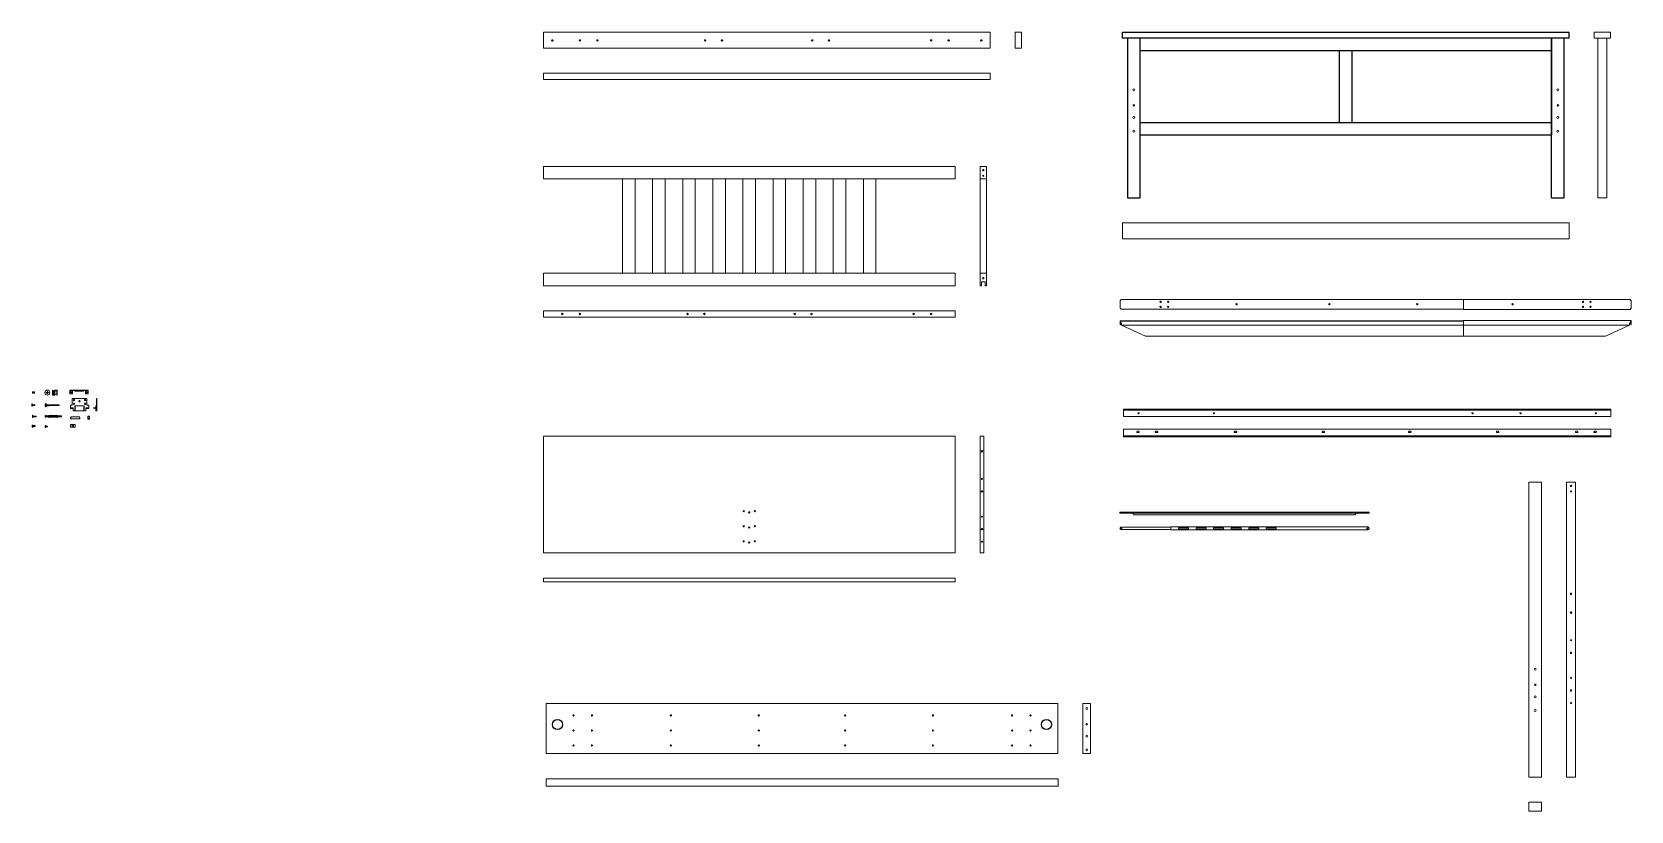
# Model space of a CAD drawing. Header units: millimetres. Extents: x -1075 to 24338, y -11868 to 7393.
# Drawn here: x 13161 to 19534, y -3516 to -414 of the extents above; entities that cross this region are included whole.
import ezdxf

# ---------------------------------------------------------------- set-up
doc = ezdxf.new("R2010")
doc.units = ezdxf.units.MM
doc.linetypes.add('DASHED', pattern=[0.75, 0.5, -0.25])
for name, color, linetype, lineweight in [('A-DETL-MCUT', 7, 'Continuous', 25), ('A-ELEV-MBE', 253, 'Continuous', 18), ('A-SECT-MCUT', 7, 'Continuous', 25)]:
    doc.layers.add(name, color=color, linetype=linetype, lineweight=lineweight)

msp = doc.modelspace()

# ---------------------------------------------------------------- linework, layer by layer
at = {"layer": 'A-DETL-MCUT'}
for centre in [(15255.5, -3171.9), (17204.1, -3171.9)]:
    msp.add_circle(centre, 20, dxfattribs=at)
at = {"layer": 'A-ELEV-MBE'}
for p, q in [((15199.8, -413.7, 412.9), (15199.8, -477.7, 412.9)), ((16979.8, -413.7, 412.9), (16979.8, -477.7, 412.9)), ((17079.8, -413.7, 412.9), (17104.8, -413.7, 412.9)), ((17079.8, -413.7, 412.9), (17079.8, -477.7, 412.9)), ((17104.8, -413.7, 412.9), (17104.8, -477.7, 412.9)), ((19387.4, -438.7, 412.9), (19387.4, -413.7, 412.9)), ((19387.4, -438.7, 412.9), (19451.4, -438.7, 412.9)), ((19401.9, -438.7, 412.9), (19436.9, -438.7, 412.9)), ((19451.4, -438.7, 412.9), (19451.4, -413.7, 412.9)), ((15199.8, -477.7, 412.9), (16979.8, -477.7, 412.9)), ((17079.8, -477.7, 412.9), (17104.8, -477.7, 412.9)), ((15199.8, -602.7, 412.9), (15199.8, -577.7, 412.9)), ((15199.8, -602.7, 412.9), (16979.8, -602.7, 412.9)), ((16979.8, -577.7, 412.9), (16979.8, -602.7, 412.9)), ((15199.8, -949.1, 412.9), (16839.8, -949.1, 412.9)), ((15199.8, -999.1, 412.9), (15199.8, -949.1, 412.9)), ((16839.8, -999.1, 412.9), (16839.8, -949.1, 412.9)), ((16939.8, -1424.1, 412.9), (16939.8, -949.1, 412.9)), ((16939.8, -949.1, 412.9), (16964.8, -949.1, 412.9)), ((16964.8, -949.1, 412.9), (16964.8, -1424.1, 412.9)), ((15199.8, -999.1, 412.9), (16839.8, -999.1, 412.9)), ((15514.8, -999.1, 412.9), (15514.8, -1374.1, 412.9)), ((15564.8, -999.1, 412.9), (15564.8, -1374.1, 412.9)), ((15634.8, -999.1, 412.9), (15634.8, -1374.1, 412.9)), ((15684.8, -999.1, 412.9), (15684.8, -1374.1, 412.9)), ((15754.8, -999.1, 412.9), (15754.8, -1374.1, 412.9)), ((15804.8, -999.1, 412.9), (15804.8, -1374.1, 412.9)), ((15874.8, -999.1, 412.9), (15874.8, -1374.1, 412.9)), ((15924.8, -999.1, 412.9), (15924.8, -1374.1, 412.9)), ((15994.8, -999.1, 412.9), (15994.8, -1374.1, 412.9)), ((16044.8, -999.1, 412.9), (16044.8, -1374.1, 412.9)), ((16114.8, -999.1, 412.9), (16114.8, -1374.1, 412.9)), ((16164.8, -999.1, 412.9), (16164.8, -1374.1, 412.9)), ((16234.8, -999.1, 412.9), (16234.8, -1374.1, 412.9)), ((16284.8, -999.1, 412.9), (16284.8, -1374.1, 412.9)), ((16354.8, -999.1, 412.9), (16354.8, -1374.1, 412.9)), ((16404.8, -999.1, 412.9), (16404.8, -1374.1, 412.9)), ((16474.8, -999.1, 412.9), (16474.8, -1374.1, 412.9)), ((16524.8, -999.1, 412.9), (16524.8, -1374.1, 412.9)), ((16939.8, -999.1, 412.9), (16964.8, -999.1, 412.9)), ((19401.9, -1073.7, 412.9), (19436.9, -1073.7, 412.9)), ((17507.4, -1173.7, 412.9), (17507.4, -1237.7, 412.9)), ((19287.4, -1173.7, 412.9), (19287.4, -1237.7, 412.9)), ((17507.4, -1237.7, 412.9), (19287.4, -1237.7, 412.9)), ((15199.8, -1374.1, 412.9), (16839.8, -1374.1, 412.9)), ((15199.8, -1374.1, 412.9), (15199.8, -1424.1, 412.9)), ((16839.8, -1374.1, 412.9), (16839.8, -1424.1, 412.9)), ((16939.8, -1374.1, 412.9), (16964.8, -1374.1, 412.9)), ((16964.8, -1374.1, 412.9), (16964.8, -1374.1, 412.9)), ((15199.8, -1424.1, 412.9), (16839.8, -1424.1, 412.9)), ((16944.8, -1424.1, 412.9), (16939.8, -1424.1, 412.9)), ((16944.8, -1424.1, 412.9), (16944.8, -1409.1, 412.9)), ((16944.8, -1409.1, 412.9), (16959.8, -1409.1, 412.9)), ((16959.8, -1409.1, 412.9), (16959.8, -1424.1, 412.9)), ((16964.8, -1424.1, 412.9), (16959.8, -1424.1, 412.9)), ((15199.8, -1524.1, 412.9), (16839.8, -1524.1, 412.9)), ((15199.8, -1524.1, 412.9), (15199.8, -1549.1, 412.9)), ((16839.8, -1524.1, 412.9), (16839.8, -1549.1, 412.9)), ((17497.8, -1482.7), (17497.8, -1514.7)), ((17500.3, -1482.7), (17497.8, -1482.7)), ((17500.3, -1514.7), (17497.8, -1514.7)), ((17500.3, -1482.7), (17500.3, -1479.7)), ((18865.8, -1479.7), (17500.3, -1479.7)), ((17500.3, -1514.7), (17500.3, -1517.7)), ((18865.8, -1517.7), (17500.3, -1517.7)), ((19531.3, -1478.7), (18865.8, -1478.7)), ((18865.8, -1478.7), (18865.8, -1518.7)), ((19531.3, -1518.7), (18865.8, -1518.7)), ((19531.3, -1482.7), (19531.3, -1478.7)), ((19533.8, -1482.7), (19531.3, -1482.7)), ((19531.3, -1514.7), (19531.3, -1518.7)), ((19533.8, -1514.7), (19531.3, -1514.7)), ((19533.8, -1482.7), (19533.8, -1514.7)), ((15199.8, -1549.1, 412.9), (16839.8, -1549.1, 412.9)), ((17497.8, -1564.7), (17497.8, -1579.9)), ((17497.8, -1564.7), (18865.8, -1564.7)), ((17497.8, -1579.9), (17498.8, -1579.9)), ((17498.8, -1579.9), (17498.8, -1566)), ((17498.8, -1566), (18865.8, -1566)), ((17500.3, -1572.9), (17500.3, -1566)), ((17500.3, -1572.9), (17503.8, -1572.9)), ((17503.8, -1572.9), (17503.8, -1581.5)), ((17503.8, -1581.5), (17598.9, -1624.7)), ((17503.8, -1581.5), (19527.8, -1581.5)), ((18865.8, -1563.3), (18865.8, -1624.7)), ((18865.8, -1563.3), (19533.8, -1563.3)), ((19527.8, -1581.5), (19432.7, -1624.7)), ((19531.3, -1572.3), (19527.8, -1572.3)), ((19527.8, -1572.3), (19527.8, -1581.5)), ((19531.3, -1572.3), (19531.3, -1564.7)), ((19531.3, -1564.7), (19532.8, -1564.7)), ((19532.8, -1579.9), (19532.8, -1563.3)), ((19533.8, -1579.9), (19532.8, -1579.9)), ((19533.8, -1563.3), (19533.8, -1579.9)), ((17598.9, -1624.7), (19432.7, -1624.7)), ((13163.9, -1847), (13165.9, -1846.5)), ((13163.9, -1852), (13163.9, -1847)), ((13165.9, -1852.5), (13165.9, -1846.5)), ((13165.9, -1847), (13167.9, -1846.5)), ((13165.9, -1852), (13165.9, -1847)), ((13167.9, -1852.5), (13167.9, -1846.5)), ((13167.9, -1847), (13169.9, -1846.5)), ((13167.9, -1852), (13167.9, -1847)), ((13169.9, -1852.5), (13169.9, -1846.5)), ((13169.9, -1847), (13171.9, -1846.5)), ((13169.9, -1852), (13169.9, -1847)), ((13171.9, -1852.5), (13171.9, -1846.5)), ((13243.2, -1840), (13244.5, -1840)), ((13243.2, -1859.6), (13243.2, -1840)), ((13244.5, -1847.2), (13244.5, -1840)), ((13244.5, -1843), (13251.9, -1843)), ((13251.9, -1847.2), (13244.5, -1847.2)), ((13244.5, -1859.6), (13244.5, -1847.8)), ((13251.9, -1847.8), (13244.5, -1847.8)), ((13251.9, -1847.2), (13251.9, -1840)), ((13251.9, -1840), (13262, -1840)), ((13251.9, -1859.6), (13251.9, -1847.8)), ((13253, -1859.6), (13253, -1846.3)), ((13260, -1859.6), (13260, -1846.3)), ((13262, -1859.6), (13262, -1840)), ((13312.8, -1840), (13385.7, -1840)), ((13312.8, -1840), (13312.8, -1841.5)), ((13312.8, -1841.5), (13385.7, -1841.5)), ((13312.8, -1841.5), (13312.8, -1854.5)), ((13323.2, -1854.5), (13323.2, -1841.5)), ((13332, -1844.5), (13330.5, -1841.5)), ((13332.7, -1843.5), (13331.6, -1841.5)), ((13366.4, -1844.5), (13332, -1844.5)), ((13365.8, -1843.5), (13332.7, -1843.5)), ((13365.8, -1843.5), (13366.9, -1841.5)), ((13366.4, -1844.5), (13368, -1841.5)), ((13375.3, -1841.5), (13375.3, -1854.5)), ((13385.7, -1840), (13385.7, -1841.5)), ((13385.7, -1854.5), (13385.7, -1841.5)), ((13161.4, -1895.3), (13162.3, -1895.3)), ((13161.4, -1899.3), (13161.9, -1899.8)), ((13161.9, -1899.8), (13161.4, -1900.3)), ((13161.4, -1904.3), (13162.3, -1904.3)), ((13162.3, -1895.3), (13163.4, -1898.4)), ((13162.3, -1904.3), (13163.4, -1901.2)), ((13163.9, -1852), (13165.9, -1852.5)), ((13166.3, -1897.4), (13164.9, -1902.2)), ((13165.9, -1852), (13167.9, -1852.5)), ((13167.8, -1897.4), (13166.4, -1902.2)), ((13167.9, -1852), (13169.9, -1852.5)), ((13169.3, -1897.4), (13167.9, -1902.2)), ((13169.3, -1897.4), (13167.9, -1902.2)), ((13170.8, -1897.4), (13169.4, -1902.2)), ((13170.8, -1897.4), (13169.4, -1902.2)), ((13169.9, -1852), (13171.9, -1852.5)), ((13172.3, -1897.4), (13170.9, -1902.2)), ((13172.3, -1897.4), (13170.9, -1902.2)), ((13173.3, -1901.2), (13173.3, -1898.4)), ((13217.8, -1898.4), (13228.8, -1898.4)), ((13217.8, -1902.4), (13228.8, -1902.4)), ((13230.8, -1899.1), (13228.8, -1898.4)), ((13228.8, -1898.4), (13228.8, -1902.4)), ((13228.8, -1902.4), (13230.8, -1901.7)), ((13230.8, -1898.4), (13231, -1902.4)), ((13230.8, -1899.1), (13257.3, -1899.1)), ((13230.8, -1901.7), (13257.3, -1901.7)), ((13233, -1898.4), (13233.2, -1902.4)), ((13235.1, -1898.4), (13235.3, -1902.4)), ((13237.3, -1898.4), (13237.5, -1902.4)), ((13239.4, -1898.4), (13239.6, -1902.4)), ((13241.6, -1898.4), (13241.8, -1902.4)), ((13241.6, -1898.4), (13241.8, -1902.4)), ((13243.2, -1859.6), (13253, -1859.6)), ((13243.7, -1898.4), (13243.9, -1902.4)), ((13244.5, -1856.7), (13251.9, -1856.7)), ((13245.9, -1898.4), (13246.1, -1902.4)), ((13246, -1855.6), (13246, -1849.2)), ((13246, -1849.2), (13250.4, -1849.2)), ((13246, -1855.6), (13250.4, -1855.6)), ((13248, -1898.4), (13248.2, -1902.4)), ((13250.2, -1898.4), (13250.4, -1902.4)), ((13250.4, -1855.6), (13250.4, -1849.2)), ((13252.3, -1898.4), (13252.5, -1902.4)), ((13253, -1856.7), (13260, -1856.7)), ((13254.5, -1898.4), (13254.7, -1902.4)), ((13254.5, -1899.1), (13265.3, -1899.1)), ((13254.5, -1901.7), (13265.4, -1901.7)), ((13256.6, -1898.4), (13256.8, -1902.4)), ((13258.8, -1898.4), (13259, -1902.4)), ((13260, -1859.6), (13262, -1859.6)), ((13260.9, -1898.4), (13261.1, -1902.4)), ((13263.1, -1898.4), (13263.3, -1902.4)), ((13265.2, -1898.4), (13265.4, -1902.4)), ((13265.2, -1898.4), (13265.4, -1902.4)), ((13265.3, -1899.1), (13270.3, -1899.1)), ((13265.4, -1901.7), (13270.3, -1901.7)), ((13267.4, -1898.4), (13267.6, -1902.4)), ((13270.3, -1901.7), (13270.3, -1899.1)), ((13312.8, -1854.5), (13323.2, -1854.5)), ((13321.7, -1900.1), (13314.4, -1900.1)), ((13325.9, -1910.5), (13314.4, -1910.5)), ((13321.7, -1874), (13321.7, -1900.1)), ((13324.8, -1910.5), (13324.8, -1912.6)), ((13325.9, -1910.5), (13325.9, -1922.1)), ((13332.1, -1922.1), (13332.1, -1902.3)), ((13332.1, -1902.3), (13369.6, -1902.3)), ((13333.7, -1902.3), (13333.7, -1922.1)), ((13368, -1902.3), (13368, -1922.1)), ((13369.6, -1922.1), (13369.6, -1902.3)), ((13375.3, -1854.5), (13385.7, -1854.5)), ((13375.9, -1910.5), (13375.9, -1922.1)), ((13375.9, -1910.5), (13387.3, -1910.5)), ((13376.9, -1910.5), (13376.9, -1912.6)), ((13380, -1874), (13380, -1900.1)), ((13380, -1900.1), (13387.3, -1900.1)), ((13408.9, -1910.5), (13405.9, -1910.5)), ((13405.9, -1910.5), (13405.9, -1912.5)), ((13418.9, -1910.5), (13408.9, -1910.5)), ((13418.9, -1902.3), (13415.9, -1902.3)), ((13415.9, -1902.3), (13415.9, -1910.5)), ((13418.9, -1922.1), (13418.9, -1874)), ((13420.4, -1874), (13418.9, -1874)), ((13418.9, -1900.1), (13420.4, -1900.1)), ((13420.4, -1922.1), (13420.4, -1874)), ((13163.3, -1940), (13164.3, -1940)), ((13163.3, -1944.1), (13163.9, -1944.7)), ((13163.9, -1944.7), (13163.3, -1945.2)), ((13163.3, -1949.4), (13164.3, -1949.4)), ((13164.3, -1940), (13165.4, -1943.2)), ((13164.3, -1949.4), (13165.4, -1946.1)), ((13168.5, -1942.1), (13167, -1947.2)), ((13170, -1942.1), (13168.6, -1947.2)), ((13171.6, -1942.1), (13170.1, -1947.2)), ((13173.1, -1942.1), (13171.7, -1947.2)), ((13174.7, -1942.1), (13173.2, -1947.2)), ((13176.3, -1942.1), (13174.8, -1947.2)), ((13178, -1946.1), (13178, -1943.2)), ((13213.6, -1941.1), (13213.6, -1948.1)), ((13213.6, -1941.1), (13217.4, -1941.1)), ((13213.6, -1948.1), (13217.4, -1948.1)), ((13217.4, -1948.1), (13217.4, -1941.1)), ((13217.4, -1943.1), (13228.6, -1943.1)), ((13217.4, -1946.1), (13228.6, -1946.1)), ((13228.6, -1949.9), (13228.6, -1939.4)), ((13258.6, -1941.6), (13231.6, -1941.6)), ((13231.6, -1941.6), (13231.6, -1941.6)), ((13231.6, -1944.6), (13231.6, -1944.6)), ((13231.6, -1947.6), (13258.6, -1947.6)), ((13233.1, -1942.4), (13257.1, -1942.4)), ((13233.1, -1943.1), (13257.1, -1943.1)), ((13257.1, -1946.1), (13233.1, -1946.1)), ((13233.1, -1946.9), (13257.1, -1946.9)), ((13258.6, -1941.6), (13258.6, -1941.6)), ((13258.6, -1944.6), (13258.6, -1944.6)), ((13261.6, -1949.9), (13261.6, -1939.4)), ((13264.5, -1941.6), (13262.8, -1947.6)), ((13266.4, -1941.6), (13264.7, -1947.6)), ((13268.3, -1941.6), (13266.5, -1947.6)), ((13270.1, -1941.6), (13268.4, -1947.6)), ((13272, -1941.6), (13270.3, -1947.6)), ((13273.9, -1941.6), (13272.1, -1947.6)), ((13275.7, -1941.6), (13274, -1947.6)), ((13277.6, -1941.6), (13275.8, -1947.6)), ((13279.6, -1946.4), (13279.6, -1942.9)), ((13324.8, -1912.6), (13314.4, -1912.6)), ((13316.1, -1947), (13314.6, -1948.5)), ((13314.6, -1948.5), (13314.6, -1953.5)), ((13316.1, -1955), (13314.6, -1953.5)), ((13316.1, -1947), (13316.1, -1955)), ((13351.1, -1947), (13316.1, -1947)), ((13351.1, -1955), (13316.1, -1955)), ((13351.1, -1947), (13352.6, -1948.5)), ((13351.1, -1947), (13351.1, -1955)), ((13351.1, -1955), (13352.6, -1953.5)), ((13352.6, -1953.5), (13352.6, -1948.5)), ((13376.9, -1912.6), (13387.3, -1912.6)), ((13390.9, -1943.9), (13390.9, -1943.9)), ((13405.9, -1912.5), (13418.9, -1912.5)), ((13415.9, -1912.5), (13415.9, -1922.1)), ((13415.9, -1922.1), (13418.9, -1922.1)), ((13418.9, -1922.1), (13420.4, -1922.1)), ((17510.9, -1916, 412.9), (17510.9, -1920, 412.9)), ((17510.9, -1916, 412.9), (19453.9, -1916, 412.9)), ((17510.9, -1920, 412.9), (19453.9, -1920, 412.9)), ((17510.9, -1920, 412.9), (17510.9, -1945, 412.9)), ((17510.9, -1945, 412.9), (19453.9, -1945, 412.9)), ((19453.9, -1920, 412.9), (19453.9, -1916, 412.9)), ((19453.9, -1945, 412.9), (19453.9, -1920, 412.9)), ((13165.5, -1981.6), (13173.2, -1981.6)), ((13165.5, -1985.4), (13173.2, -1985.4)), ((13167.5, -1985.4), (13166.6, -1981.6)), ((13168.7, -1985.4), (13167.8, -1981.6)), ((13169.8, -1985.4), (13168.9, -1981.6)), ((13170.9, -1985.4), (13170, -1981.6)), ((13172.1, -1985.4), (13171.1, -1981.6)), ((13173.2, -1985.4), (13172.3, -1981.6)), ((13174.7, -1982.1), (13173.2, -1981.6)), ((13174.7, -1984.8), (13173.2, -1985.4)), ((13174.7, -1983.5), (13174.7, -1982.1)), ((13174.7, -1983.5), (13174.7, -1984.8)), ((13217.2, -1983.7), (13222.4, -1983.7)), ((13217.2, -1986.6), (13222.4, -1986.6)), ((13218.7, -1986.6), (13218, -1983.7)), ((13219.4, -1986.6), (13218.7, -1983.7)), ((13220.2, -1986.6), (13219.5, -1983.7)), ((13220.9, -1986.6), (13220.2, -1983.7)), ((13221.7, -1986.6), (13221, -1983.7)), ((13222.4, -1986.6), (13221.7, -1983.7)), ((13223.4, -1984.1), (13222.4, -1983.7)), ((13223.4, -1986.3), (13222.4, -1986.6)), ((13223.4, -1985.2), (13223.4, -1984.1)), ((13223.4, -1985.2), (13223.4, -1986.3)), ((13323.4, -1977), (13323.4, -1977.2)), ((13323.4, -1977.2), (13323.5, -1977.2)), ((13323.5, -1977.2), (13324.5, -1977.2)), ((13324.5, -1977.2), (13324.5, -1977)), ((15199.8, -2023.6, 412.9), (16839.8, -2023.6, 412.9)), ((15199.8, -2023.6, 412.9), (15199.8, -2488.6, 412.9)), ((16839.8, -2023.6, 412.9), (16839.8, -2488.6, 412.9)), ((17510.9, -1995, 412.9), (17510.9, -2025.5, 412.9)), ((17510.9, -1995, 412.9), (19453.9, -1995, 412.9)), ((17510.9, -2021.5, 412.9), (19453.9, -2021.5, 412.9)), ((17510.9, -2025.5, 412.9), (19453.9, -2025.5, 412.9)), ((19453.9, -1995, 412.9), (19453.9, -2025.5, 412.9)), ((19127.2, -2206.4, 412.9), (19127.2, -3381.4, 412.9)), ((19177.2, -2206.4, 412.9), (19127.2, -2206.4, 412.9)), ((19277.2, -2206.4, 412.9), (19312.2, -2206.4, 412.9)), ((17496.8, -2326.5, 412.9), (18490.2, -2326.5, 412.9)), ((17496.8, -2329.5, 412.9), (17496.8, -2326.5, 412.9)), ((17496.8, -2329.5, 412.9), (18490.2, -2329.5, 412.9)), ((17546.8, -2329.5, 412.9), (17554.3, -2336.5, 412.9)), ((17554.3, -2336.5, 412.9), (18432.6, -2336.5, 412.9)), ((18440.2, -2329.5, 412.9), (18432.6, -2336.5, 412.9)), ((18490.2, -2329.5, 412.9), (18490.2, -2326.5, 412.9)), ((17500.3, -2386.5, 412.9), (17700.3, -2386.5, 412.9)), ((17500.3, -2395.5, 412.9), (17700.3, -2395.5, 412.9)), ((17700.3, -2385, 412.9), (18484.7, -2385, 412.9)), ((17700.3, -2385, 412.9), (17700.3, -2397, 412.9)), ((17700.3, -2397, 412.9), (18484.7, -2397, 412.9)), ((15199.8, -2488.6, 412.9), (16839.8, -2488.6, 412.9)), ((15199.8, -2588.6, 412.9), (15199.8, -2603.6, 412.9)), ((15199.8, -2588.6, 412.9), (16839.8, -2588.6, 412.9)), ((15199.8, -2603.6, 412.9), (16839.8, -2603.6, 412.9)), ((16839.8, -2588.6, 412.9), (16839.8, -2603.6, 412.9)), ((15210.3, -3088), (15210.3, -3288)), ((17379.8, -3088), (17349.8, -3088)), ((17349.8, -3088), (17349.8, -3288)), ((17379.8, -3288), (17379.8, -3088)), ((17349.8, -3288), (17379.8, -3288)), ((17250.3, -3388), (15210.3, -3388)), ((15210.3, -3388), (15210.3, -3417)), ((17250.3, -3417), (15210.3, -3417)), ((17250.3, -3388), (17250.3, -3417)), ((19277.2, -3381.4, 412.9), (19312.2, -3381.4, 412.9)), ((19127.2, -3481.4, 412.9), (19177.2, -3481.4, 412.9)), ((19127.2, -3516.4, 412.9), (19127.2, -3481.4, 412.9)), ((19177.2, -3481.4, 412.9), (19177.2, -3516.4, 412.9)), ((19177.2, -3516.4, 412.9), (19127.2, -3516.4, 412.9))]:
    msp.add_line(p, q, dxfattribs=at)
at = {"layer": 'A-ELEV-MBE', "linetype": 'Continuous'}
for p, q in [((13221.7, -1849), (13221.7, -1845)), ((13223.4, -1849), (13223.4, -1845)), ((13213.9, -1901), (13213.9, -1899.8)), ((13217.8, -1894), (13215.9, -1894)), ((13217.8, -1907), (13215.9, -1907)), ((13221.7, -1849), (13217.7, -1849)), ((13221.7, -1850.7), (13217.7, -1850.7)), ((13217.8, -1907), (13217.8, -1894)), ((13221.7, -1850.7), (13221.7, -1854.7)), ((13223.4, -1849), (13227.4, -1849)), ((13223.4, -1850.7), (13223.4, -1854.7)), ((13223.4, -1850.7), (13227.4, -1850.7)), ((13384.5, -1943.9), (13384.5, -1955.9)), ((13384.5, -1943.9), (13390.9, -1943.9)), ((13384.5, -1945.2), (13384.5, -1943.9)), ((13384.5, -1946.9), (13390.9, -1946.9)), ((13384.5, -1952.9), (13390.9, -1952.9)), ((13384.5, -1954.7), (13384.5, -1955.9)), ((13384.5, -1955.9), (13390.9, -1955.9)), ((13390.9, -1943.9), (13390.9, -1955.9)), ((13390.9, -1943.9), (13390.9, -1955.9)), ((13390.9, -1945.2), (13390.9, -1943.9)), ((13390.9, -1954.7), (13390.9, -1955.9)), ((13162.4, -1983.1), (13162.4, -1983.9)), ((13165.5, -1979), (13163.7, -1979)), ((13165.5, -1987.9), (13163.7, -1987.9)), ((13165.5, -1979), (13165.5, -1987.9))]:
    msp.add_line(p, q, dxfattribs=at)
at = {"layer": 'A-ELEV-MBE', "linetype": 'DASHED'}
for p, q in [((13213.9, -1899.5), (13215.7, -1899.5)), ((13213.9, -1901.3), (13215.7, -1901.3)), ((13214, -1898.6), (13215.7, -1898.6)), ((13214, -1902.2), (13215.7, -1902.2)), ((13215.7, -1902.2), (13215.7, -1898.6)), ((13162.4, -1982.5), (13164.4, -1982.5)), ((13162.4, -1984.5), (13164.4, -1984.5)), ((13162.6, -1981.4), (13164.4, -1981.4)), ((13162.6, -1985.5), (13164.4, -1985.5)), ((13164.4, -1981.4), (13164.4, -1985.5))]:
    msp.add_line(p, q, dxfattribs=at)
at = {"layer": 'A-ELEV-MBE', "elevation": 412.9}
for points in [[(16979.8, -413.7), (15199.8, -413.7)], [(19387.4, -413.7), (19451.4, -413.7)], [(19401.9, -1073.7), (19401.9, -438.7)], [(19436.9, -438.7), (19436.9, -1073.7)], [(16979.8, -577.7), (15199.8, -577.7)], [(19287.4, -1173.7), (17507.4, -1173.7)], [(19127.2, -3381.4), (19177.2, -3381.4), (19177.2, -2206.4)], [(19277.2, -3381.4), (19277.2, -2206.4)], [(19312.2, -2206.4), (19312.2, -3381.4)]]:
    msp.add_lwpolyline(points, dxfattribs=at)
at = {"layer": 'A-ELEV-MBE'}
for points in [[(13161.4, -1895.3), (13161.4, -1899.3)], [(13161.4, -1900.3), (13161.4, -1904.3)], [(13173.3, -1898.4), (13163.4, -1898.4)], [(13163.4, -1901.2), (13173.3, -1901.2)], [(13170.1, -1898.4), (13170.1, -1898.4)], [(13314.4, -1900.1), (13314.4, -1912.6)], [(13380, -1874), (13321.7, -1874)], [(13387.3, -1912.6), (13387.3, -1900.1)], [(13163.3, -1940), (13163.3, -1944.1)], [(13163.3, -1945.2), (13163.3, -1949.4)], [(13178, -1943.2), (13165.4, -1943.2)], [(13165.4, -1946.1), (13178, -1946.1)], [(13279.6, -1942.9), (13261.6, -1942.9)], [(13261.6, -1946.4), (13279.6, -1946.4)], [(13325.9, -1922.1), (13375.9, -1922.1)]]:
    msp.add_lwpolyline(points, dxfattribs=at)
for points in [[(13214.1, -1988.7), (13214.1, -1981.6), (13217.2, -1981.6), (13217.2, -1988.7)], [(13314.5, -1977), (13333.4, -1977), (13333.4, -1988.1), (13314.5, -1988.1)], [(15210.3, -3088), (17249.8, -3088), (17249.8, -3288), (15210.3, -3288)]]:
    msp.add_lwpolyline(points, close=True, dxfattribs=at)
at = {"layer": 'A-ELEV-MBE', "elevation": 412.9}
msp.add_lwpolyline([(16939.8, -2023.6), (16954.8, -2023.6), (16954.8, -2488.6), (16939.8, -2488.6)], close=True, dxfattribs=at)
for points in [[(17566.2, -2004.1), (17572.2, -2004.1, -0.414214), (17574.2, -2006.1), (17574.2, -2007.1, -0.414214), (17572.2, -2009.1), (17566.2, -2009.1, -0.414214), (17564.2, -2007.1), (17564.2, -2006.1, -0.414214)], [(17639.7, -2004.1), (17645.7, -2004.1, -0.414214), (17647.7, -2006.1), (17647.7, -2007.1, -0.414214), (17645.7, -2009.1), (17639.7, -2009.1, -0.414214), (17637.7, -2007.1), (17637.7, -2006.1, -0.414214)], [(17954.7, -2004.1), (17960.7, -2004.1, -0.414214), (17962.7, -2006.1), (17962.7, -2007.1, -0.414214), (17960.7, -2009.1), (17954.7, -2009.1, -0.414214), (17952.7, -2007.1), (17952.7, -2006.1, -0.414214)], [(18304.7, -2004.1), (18310.7, -2004.1, -0.414214), (18312.7, -2006.1), (18312.7, -2007.1, -0.414214), (18310.7, -2009.1), (18304.7, -2009.1, -0.414214), (18302.7, -2007.1), (18302.7, -2006.1, -0.414214)], [(18649.1, -2004.1), (18655.1, -2004.1, -0.414214), (18657.1, -2006.1), (18657.1, -2007.1, -0.414214), (18655.1, -2009.1), (18649.1, -2009.1, -0.414214), (18647.1, -2007.1), (18647.1, -2006.1, -0.414214)], [(18999.1, -2004.1), (19005.1, -2004.1, -0.414214), (19007.1, -2006.1), (19007.1, -2007.1, -0.414214), (19005.1, -2009.1), (18999.1, -2009.1, -0.414214), (18997.1, -2007.1), (18997.1, -2006.1, -0.414214)], [(19314.1, -2004.1), (19320.1, -2004.1, -0.414214), (19322.1, -2006.1), (19322.1, -2007.1, -0.414214), (19320.1, -2009.1), (19314.1, -2009.1, -0.414214), (19312.1, -2007.1), (19312.1, -2006.1, -0.414214)], [(19387.6, -2004.1), (19393.6, -2004.1, -0.414214), (19395.6, -2006.1), (19395.6, -2007.1, -0.414214), (19393.6, -2009.1), (19387.6, -2009.1, -0.414214), (19385.6, -2007.1), (19385.6, -2006.1, -0.414214)], [(17732.3, -2388.5), (17768.3, -2388.5, -0.414214), (17770.3, -2390.5), (17770.3, -2391.5, -0.414214), (17768.3, -2393.5), (17732.3, -2393.5, -0.414214), (17730.3, -2391.5), (17730.3, -2390.5, -0.414214)], [(17802.3, -2388.5), (17838.3, -2388.5, -0.414214), (17840.3, -2390.5), (17840.3, -2391.5, -0.414214), (17838.3, -2393.5), (17802.3, -2393.5, -0.414214), (17800.3, -2391.5), (17800.3, -2390.5, -0.414214)], [(17872.3, -2388.5), (17908.3, -2388.5, -0.414214), (17910.3, -2390.5), (17910.3, -2391.5, -0.414214), (17908.3, -2393.5), (17872.3, -2393.5, -0.414214), (17870.3, -2391.5), (17870.3, -2390.5, -0.414214)], [(17942.3, -2388.5), (17978.3, -2388.5, -0.414214), (17980.3, -2390.5), (17980.3, -2391.5, -0.414214), (17978.3, -2393.5), (17942.3, -2393.5, -0.414214), (17940.3, -2391.5), (17940.3, -2390.5, -0.414214)], [(18012.3, -2388.5), (18048.3, -2388.5, -0.414214), (18050.3, -2390.5), (18050.3, -2391.5, -0.414214), (18048.3, -2393.5), (18012.3, -2393.5, -0.414214), (18010.3, -2391.5), (18010.3, -2390.5, -0.414214)], [(18082.3, -2388.5), (18118.3, -2388.5, -0.414214), (18120.3, -2390.5), (18120.3, -2391.5, -0.414214), (18118.3, -2393.5), (18082.3, -2393.5, -0.414214), (18080.3, -2391.5), (18080.3, -2390.5, -0.414214)]]:
    msp.add_lwpolyline(points, format="xyb", close=True, dxfattribs=at)
at = {"layer": 'A-ELEV-MBE'}
for centre, radius in [((15235.1, -447.4, 412.9), 3), ((15344.8, -447.4, 412.9), 3), ((15414.8, -447.4, 412.9), 3), ((15414.8, -447.4, 412.9), 3), ((15843.9, -447.4, 412.9), 3), ((15843.9, -447.4, 412.9), 3), ((15910.9, -447.4, 412.9), 3), ((16270.8, -447.4, 412.9), 3), ((16337.8, -447.4, 412.9), 3), ((16337.8, -447.4, 412.9), 3), ((16744.8, -447.4, 412.9), 3), ((16744.8, -447.4, 412.9), 3), ((16814.8, -447.4, 412.9), 3), ((16944.5, -447.4, 412.9), 3), ((16944.5, -447.4, 412.9), 3), ((17552.4, -643.7, 412.9), 4), ((19242.4, -643.7, 412.9), 4), ((17552.4, -753.6, 412.9), 4), ((17552.4, -706.1, 412.9), 3), ((17552.4, -706.1, 412.9), 3), ((19242.4, -753.6, 412.9), 4), ((19242.4, -706.1, 412.9), 3), ((17552.4, -808.7, 412.9), 4), ((19242.4, -808.7, 412.9), 4), ((16952.3, -964.1, 412.9), 3), ((16952.3, -964.1, 412.9), 3), ((16952.4, -986, 412.9), 2), ((16952.3, -1394.1, 412.9), 3), ((16952.3, -1394.1, 412.9), 3), ((17659.1, -1488.9, -412.9), 2.5), ((17659.1, -1508.8, -412.9), 2.5), ((17689.1, -1488.9, -412.9), 2.5), ((17689.1, -1508.8, -412.9), 2.5), ((17961.8, -1498.1, -412.9), 2.5), ((18331.8, -1498.1, -412.9), 2.5), ((18681.8, -1498.1, -412.9), 2.5), ((19061.8, -1498.1, -412.9), 2.5), ((19342.5, -1488.9, -412.9), 2.5), ((19342.5, -1508.8, -412.9), 2.5), ((19372.5, -1488.9, -412.9), 2.5), ((19372.5, -1508.8, -412.9), 2.5), ((15274.8, -1536.6, 412.9), 3), ((15344.8, -1536.6, 412.9), 3), ((15344.8, -1536.6, 412.9), 3), ((15773.9, -1536.6, 412.9), 3), ((15773.9, -1536.6, 412.9), 3), ((15840.9, -1536.6, 412.9), 3), ((16200.8, -1536.6, 412.9), 3), ((16267.8, -1536.6, 412.9), 3), ((16267.8, -1536.6, 412.9), 3), ((16674.8, -1536.6, 412.9), 3), ((16674.8, -1536.6, 412.9), 3), ((16744.8, -1536.6, 412.9), 3), ((13222.6, -1849.9), 9.8), ((13318, -1848.4), 2.5), ((13380.5, -1848.4), 2.5), ((13328.7, -1879.7), 2.5), ((13328.7, -1894.4), 2.5), ((13350.9, -1884.5), 2.5), ((13373, -1879.7), 2.5), ((13373, -1894.4), 2.5), ((17571.2, -1932.5), 2.5), ((17871.2, -1932.5), 2.5), ((18902.4, -1932.5), 2.5), ((19093.6, -1932.5), 2.5), ((19393.6, -1932.5), 2.5), ((13323.9, -1982.5), 4.18), ((13323.9, -1982.5), 3.18), ((16947.3, -2083.6, 412.9), 3), ((16947.3, -2193.6, 412.9), 2), ((19294.7, -2221.4, 412.9), 3), ((19294.7, -2221.4, 412.9), 3), ((16947.3, -2243.6, 412.9), 3), ((19294.7, -2243.4, 412.9), 2), ((15997.7, -2322.2), 2.5), ((16019.8, -2327), 2.5), ((16042, -2322.2), 2.5), ((16947.3, -2343.6, 412.9), 2), ((15997.7, -2382.2), 2.5), ((16019.8, -2387), 2.5), ((16042, -2382.2), 2.5), ((16947.3, -2393.6, 412.9), 3), ((16947.3, -2393.6, 412.9), 3), ((17501.9, -2390.9, 825.8), 2.5), ((18483.1, -2391.3, 412.9), 2.5), ((15997.7, -2442.2), 2.5), ((16019.8, -2447), 2.5), ((16042, -2442.2), 2.5), ((16947.3, -2443.6, 412.9), 2), ((19294.7, -2651.4, 412.9), 3), ((19294.7, -2726.4, 412.9), 3), ((19294.7, -2836.4, 412.9), 2), ((19294.7, -2886.4, 412.9), 3), ((19152.2, -2951.4, 412.9), 4), ((19294.7, -2986.4, 412.9), 2), ((19152.2, -3061.3, 412.9), 4), ((19152.2, -3013.8, 412.9), 3), ((19152.2, -3013.8, 412.9), 3), ((19294.7, -3036.4, 412.9), 3), ((19294.7, -3036.4, 412.9), 3), ((17364.8, -3108), 4), ((19152.2, -3116.4, 412.9), 4), ((19294.7, -3086.4, 412.9), 2), ((15319.6, -3135.6, -412.9), 2.5), ((15393.1, -3135.6, -412.9), 2.5), ((15707.6, -3135.6, -412.9), 2.5), ((16057.6, -3135.6, -412.9), 2.5), ((16402, -3135.6, -412.9), 2.5), ((16752, -3135.6, -412.9), 2.5), ((17067, -3135.6, -412.9), 2.5), ((17140.5, -3135.6, -412.9), 2.5), ((17364.8, -3170.4), 3), ((15319.6, -3195.6, -412.9), 2.5), ((15393.1, -3195.6, -412.9), 2.5), ((15707.6, -3195.6, -412.9), 2.5), ((16057.6, -3195.6, -412.9), 2.5), ((16402, -3195.6, -412.9), 2.5), ((16752, -3195.6, -412.9), 2.5), ((17067, -3195.6, -412.9), 2.5), ((17140.5, -3195.6, -412.9), 2.5), ((17364.8, -3217.9), 4), ((15319.6, -3255.6, -412.9), 2.5), ((15393.1, -3255.6, -412.9), 2.5), ((15707.6, -3255.6, -412.9), 2.5), ((16057.6, -3255.6, -412.9), 2.5), ((16402, -3255.6, -412.9), 2.5), ((16752, -3255.6, -412.9), 2.5), ((17067, -3255.6, -412.9), 2.5), ((17140.5, -3255.6, -412.9), 2.5), ((17364.8, -3273), 4), ((17364.8, -3273), 4)]:
    msp.add_circle(centre, radius, dxfattribs=at)
at = {"layer": 'A-ELEV-MBE', "linetype": 'Continuous'}
for centre, radius, start, end in [((13222.6, -1849.9), 4.93, 79.75965, 100.24035), ((13224.9, -1900.2), 11, 145.23701, 177.74613), ((13225.8, -1900.4), 11.9, 182.90283, 213.39849), ((13222.6, -1849.9), 4.93, 169.75965, 190.24035), ((13222.6, -1849.9), 4.93, 259.75965, 280.24035), ((13222.6, -1849.9), 4.93, 349.75965, 10.24035), ((13170.4, -1983.5), 8.05, 146.60151, 177.09717), ((13170.4, -1983.5), 8.05, 182.90283, 213.39849)]:
    msp.add_arc(centre, radius, start, end, dxfattribs=at)
at = {"layer": 'A-ELEV-MBE'}
for centre, radius, start, end in [((13256.5, -1846.3), 3.5, 0, 180), ((13232.2, -1937.8), 3.89, 204.28296, 261.97725), ((13232.2, -1951.5), 3.89, 98.02275, 155.71704), ((13233.1, -1944.6), 1.5, 90, 180), ((13233.1, -1944.6), 1.5, 180, 270), ((13233.1, -1940.9), 1.5, 210, 270), ((13233.1, -1948.4), 1.5, 90, 150), ((13257.1, -1940.9), 1.5, 270, 330), ((13257.1, -1944.6), 1.5, 0, 90), ((13257.1, -1944.6), 1.5, 270, 0), ((13257.1, -1948.4), 1.5, 30, 90), ((13258.1, -1937.8), 3.89, 278.02275, 335.71704), ((13258.1, -1951.5), 3.89, 24.28296, 81.97725), ((17501.4, -2391, 412.9), 4.64, 103.94232, 256.0587), ((18484.2, -2391, 412.9), 6.03, 275.22597, 84.77505)]:
    msp.add_arc(centre, radius, start, end, dxfattribs=at)
at = {"layer": 'A-SECT-MCUT'}
for p, q in [((17507.4, -413.7, 412.9), (19287.4, -413.7, 412.9)), ((17507.4, -438.7, 412.9), (17507.4, -413.7, 412.9)), ((17577.4, -1073.7, 412.9), (17577.4, -438.7, 412.9)), ((17577.4, -488.7, 412.9), (17577.4, -438.7, 412.9)), ((19217.4, -1073.7, 412.9), (19217.4, -438.7, 412.9)), ((19217.4, -438.7, 412.9), (19217.4, -823.7, 412.9)), ((19287.4, -438.7, 412.9), (19287.4, -413.7, 412.9)), ((18372.4, -773.7, 412.9), (18372.4, -488.7, 412.9)), ((18422.4, -773.7, 412.9), (18422.4, -488.7, 412.9)), ((17577.4, -773.7, 412.9), (19217.4, -773.7, 412.9)), ((17577.4, -823.7, 412.9), (19217.4, -823.7, 412.9))]:
    msp.add_line(p, q, dxfattribs=at)
at = {"layer": 'A-SECT-MCUT', "elevation": 412.9}
for points in [[(19287.4, -438.7), (17507.4, -438.7)], [(17527.4, -438.7), (17527.4, -1073.7), (17577.4, -1073.7)], [(19217.4, -1073.7), (19267.4, -1073.7), (19267.4, -438.7)], [(19217.4, -488.7), (17577.4, -488.7)]]:
    msp.add_lwpolyline(points, dxfattribs=at)

doc.saveas('drawing.dxf')
